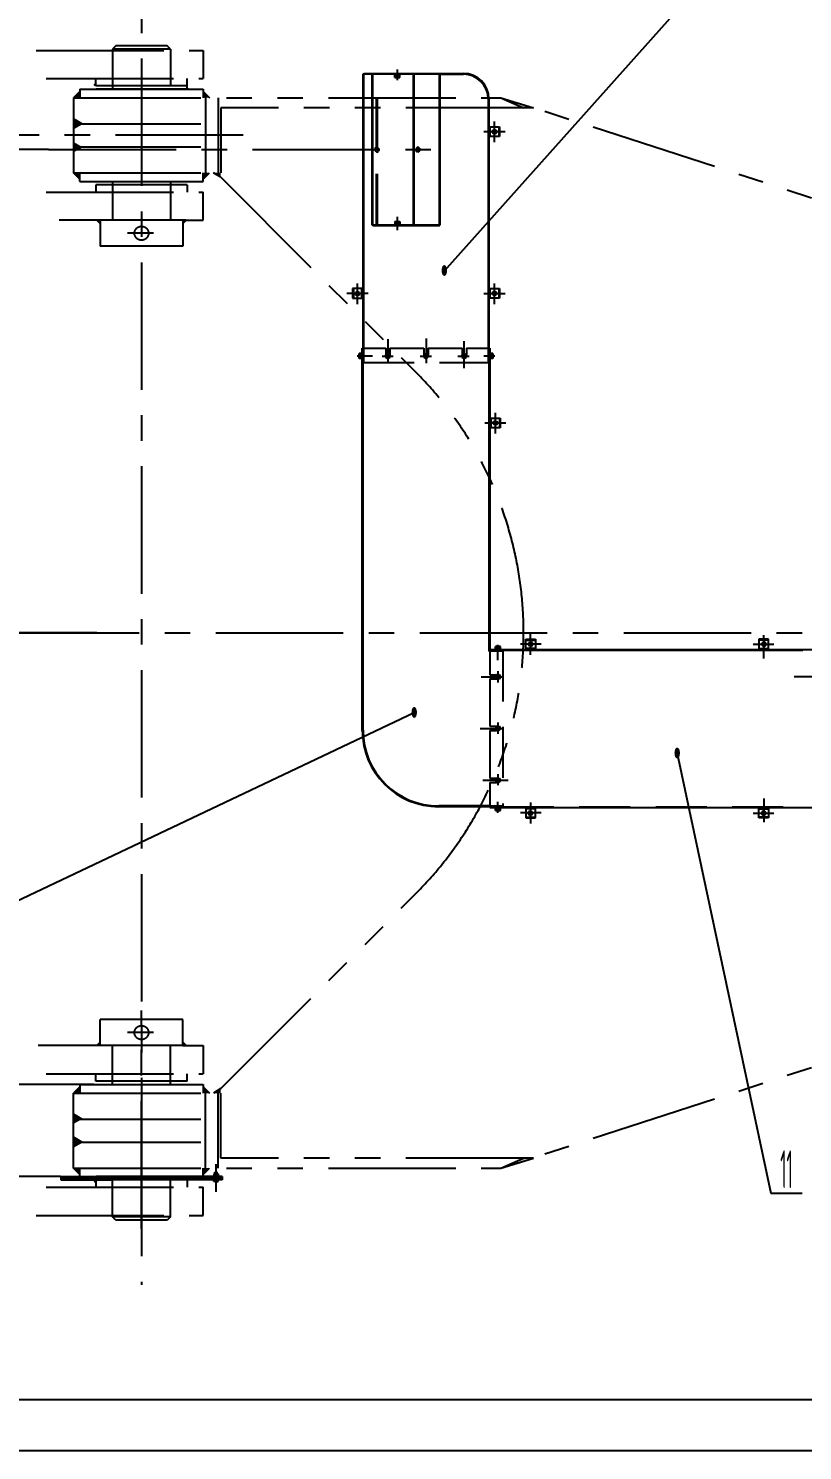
# Model space of a CAD drawing. Header units: millimetres. Extents: x 0 to 16800, y -462 to 11880.
# Drawn here: x 3126 to 6163, y 0 to 5580 of the extents above; entities that cross this region are included whole.
import ezdxf
from ezdxf.enums import TextEntityAlignment as Align

# ---------------------------------------------------------------- set-up
doc = ezdxf.new("R2010")
doc.units = ezdxf.units.MM
doc.header["$LTSCALE"] = 400
for name, pattern in [('F', [0.75, 0.5, -0.25]), ('G', [2, 1.25, -0.25, 0.25, -0.25]), ('K', [2.5, 1.25, -0.25, 0.25, -0.25, 0.25, -0.25])]:
    doc.linetypes.add(name, pattern=pattern)
for name, color, linetype in [('01', 7, 'Continuous'), ('02', 1, 'Continuous'), ('04', 2, 'F'), ('05', 4, 'G'), ('07', 6, 'K'), ('08', 1, 'Continuous'), ('11', 3, 'Continuous')]:
    doc.layers.add(name, color=color, linetype=linetype)
doc.styles.get("Standard").update_dxf_attribs({"font": 'isocp', "width": 0.707, "bigfont": 'intecad.shx'})
doc.dimstyles.new('INTE', dxfattribs={"dimscale": 40, "dimtxt": 3.5, "dimasz": 3, "dimexe": 3, "dimexo": 0, "dimgap": 1, "dimtad": 1, "dimdec": 3, "dimdsep": 46, "dimtxsty": 'Standard', "dimcen": 0, "dimclrd": 1, "dimclre": 1, "dimclrt": 3, "dimaunit": 1, "dimadec": 0, "dimazin": 0, "dimtfac": 1, "dimtdec": 3, "dimtmove": 0, "dimatfit": 0, "dimfxl": 0, "dimarcsym": 0})

# ---------------------------------------------------------------- blocks, each defined once
blk = doc.blocks.new('WRE')
at = {"layer": '01'}
for p, q in [((1858.9, 817.9), (1854.3, 809.9)), ((1854.3, 809.9), (1858.9, 801.9)), ((1863.1, 817.9), (1858.9, 817.9)), ((1858.9, 801.9), (1863.1, 801.9)), ((1863.1, 817.9), (1867.2, 817.9)), ((1867.2, 801.9), (1863.1, 801.9)), ((1867.2, 817.9), (1871.9, 809.9)), ((1871.9, 809.9), (1867.2, 801.9))]:
    blk.add_line(p, q, dxfattribs=at)
blk = doc.blocks.new('*D104')
at = {"layer": '08', "color": 1, "lineweight": -2}
for p, q in [((3383.2, 1436.9), (2722.8, 1436.9)), ((2842.8, 1194.9), (2842.8, 1316.9)), ((3252.3, 1074.9), (2722.8, 1074.9))]:
    blk.add_line(p, q, dxfattribs=at)
at = {"layer": '08', "color": 1}
for points in [[(2822.8, 1316.9), (2862.8, 1316.9), (2842.8, 1436.9)], [(2822.8, 1194.9), (2862.8, 1194.9), (2842.8, 1074.9)]]:
    blk.add_solid(points, dxfattribs=at)
at = {"layer": 'Defpoints', "color": 0}
for p in [(2842.8, 1436.9), (3383.2, 1436.9), (3252.3, 1074.9)]:
    blk.add_point(p, dxfattribs=at)
at = {"layer": '08', "color": 3, "insert": (2732.7, 1255.9), "char_height": 140, "attachment_point": 5, "rotation": 90}
blk.add_mtext('362', dxfattribs=at)
blk = doc.blocks.new('*D139')
at = {"layer": '08', "color": 1, "lineweight": -2}
for p, q in [((3205.2, 5105.4), (2338.2, 5105.4)), ((2458.2, 3328.4), (2458.2, 4985.4)), ((3394.6, 3208.4), (2338.2, 3208.4))]:
    blk.add_line(p, q, dxfattribs=at)
at = {"layer": '08', "color": 1}
for points in [[(2438.2, 4985.4), (2478.2, 4985.4), (2458.2, 5105.4)], [(2438.2, 3328.4), (2478.2, 3328.4), (2458.2, 3208.4)]]:
    blk.add_solid(points, dxfattribs=at)
at = {"layer": 'Defpoints', "color": 0}
for p in [(2458.2, 5105.4), (3205.2, 5105.4), (3394.6, 3208.4)]:
    blk.add_point(p, dxfattribs=at)
at = {"layer": '08', "color": 3, "insert": (2348.2, 4156.9), "char_height": 140, "attachment_point": 5, "rotation": 90}
blk.add_mtext('1897', dxfattribs=at)
blk = doc.blocks.new('*U150')
at = {"layer": '01'}
blk.add_lwpolyline([(25, 5), (415, 5)], dxfattribs=at)
at = {"layer": '02'}
blk.add_lwpolyline([(0, 0), (420, 0)], dxfattribs=at)

msp = doc.modelspace()

# ---------------------------------------------------------------- hatches: boundary and pattern name
at = {"layer": '01'}
h = msp.add_hatch(color=256, dxfattribs=at)
h.paths.add_polyline_path([(4477.3072, 5403.895), (4475.0185, 5400.895), (4477.3072, 5400.895)])
h.paths.add_polyline_path([(4475.0185, 5400.895), (4474.6371, 5400.395), (4477.3072, 5400.395), (4477.3072, 5400.895)])
h = msp.add_hatch(color=256, dxfattribs=at)
h.paths.add_polyline_path([(4637.1522, 5400.895), (4637.1522, 5400.395), (4639.8224, 5400.395), (4639.4409, 5400.895)])
h.paths.add_polyline_path([(4639.4409, 5400.895), (4637.1522, 5403.895), (4637.1522, 5400.895)])
h = msp.add_hatch(color=256, dxfattribs=at)
h.paths.add_polyline_path([(4738.1111, 5403.895), (4738.1111, 5400.895), (4741.2771, 5400.895)])
h.paths.add_polyline_path([(4741.2771, 5400.895), (4738.1111, 5400.895), (4738.1111, 5400.395), (4741.8048, 5400.395)])
for points in [[(4474.6371, 4810.395), (4477.3072, 4806.895), (4477.3072, 4810.395)], [(4637.1522, 4806.895), (4639.8224, 4810.395), (4637.1522, 4810.395)]]:
    msp.add_hatch(color=256, dxfattribs=at).paths.add_polyline_path(points)
at = {"layer": '02'}
for points in [[(4932.8048, 5194.395), (4932.8048, 5197.395), (4935.8048, 5194.395)], [(4932.8048, 5156.395), (4932.8048, 5153.395), (4935.8048, 5156.395)], [(4438.8048, 4559.395), (4438.8048, 4562.395), (4435.8048, 4559.395)], [(4438.8048, 4521.395), (4438.8048, 4518.395), (4435.8048, 4521.395)], [(4932.8048, 4559.395), (4932.8048, 4562.395), (4935.8048, 4559.395)], [(4932.8048, 4521.395), (4932.8048, 4518.395), (4935.8048, 4521.395)], [(4935.8048, 4051.395), (4935.8048, 4054.395), (4938.8048, 4051.395)], [(4935.8048, 4013.395), (4935.8048, 4010.395), (4938.8048, 4013.395)], [(5076.8048, 3142.395), (5073.8048, 3142.395), (5076.8048, 3145.395)], [(5114.8048, 3142.395), (5117.8048, 3142.395), (5114.8048, 3145.395)], [(5991.8324, 3142.395), (5988.8324, 3142.395), (5991.8324, 3145.395)], [(6029.8324, 3142.395), (6032.8324, 3142.395), (6029.8324, 3145.395)], [(5076.8048, 2523.395), (5073.8048, 2523.395), (5076.8048, 2520.395)], [(5114.8048, 2523.395), (5117.8048, 2523.395), (5114.8048, 2520.395)], [(5991.8324, 2523.395), (5988.8324, 2523.395), (5991.8324, 2520.395)], [(6029.8324, 2523.395), (6032.8324, 2523.395), (6029.8324, 2520.395)]]:
    msp.add_hatch(color=256, dxfattribs=at).paths.add_polyline_path(points)
at = {"layer": '07', "linetype": 'K'}
for points in [[(3390.2412, 5354.895), (3384.1434, 5354.895), (3390.2412, 5365.4706)], [(3302.8048, 5308.395), (3328.3048, 5308.395), (3328.3048, 5333.395)], [(3811.3048, 5333.395), (3836.8048, 5308.395), (3811.3048, 5308.395)], [(4979.8048, 5308.395), (5067.8136, 5268.895), (5106.8048, 5268.895)], [(3335.7137, 5116.395), (3302.8048, 5116.395), (3302.8048, 5135.395)], [(3302.8048, 5097.395), (3335.7137, 5116.395), (3302.8048, 5116.395)], [(3328.3048, 4989.395), (3302.8048, 5014.395), (3328.3048, 5014.395)], [(3811.3048, 4989.395), (3829.8048, 5007.5323), (3829.8048, 5014.395), (3811.3048, 5014.395)], [(3836.8048, 5014.395), (3829.8048, 5014.395), (3829.8048, 5007.5323)], [(3852.6502, 5014.395), (3880.8048, 4996.1763), (3880.8048, 5014.395)], [(3328.3048, 1427.395), (3302.8048, 1402.395), (3328.3048, 1402.395)], [(3811.3048, 1427.395), (3829.8048, 1409.2578), (3829.8048, 1402.395), (3811.3048, 1402.395)], [(3836.8048, 1402.395), (3829.8048, 1402.395), (3829.8048, 1409.2578)], [(3852.6502, 1402.395), (3880.8048, 1420.6138), (3880.8048, 1402.395)], [(3302.8048, 1300.395), (3335.7137, 1300.395), (3302.8048, 1319.395)], [(3335.7137, 1300.395), (3302.8048, 1300.395), (3302.8048, 1281.395)], [(4979.8048, 1108.395), (5067.8136, 1147.895), (5106.8048, 1147.895)], [(3328.3048, 1083.395), (3328.3048, 1108.395), (3302.8048, 1108.395)], [(3390.2412, 1061.895), (3384.1434, 1061.895), (3390.2412, 1051.3194)], [(3811.3048, 1083.395), (3836.8048, 1108.395), (3811.3048, 1108.395)]]:
    msp.add_hatch(color=6, dxfattribs=at).paths.add_polyline_path(points)
h = msp.add_hatch(color=6, dxfattribs=at)
h.paths.add_polyline_path([(3302.8048, 5206.395), (3302.8048, 5187.363), (3335.7414, 5206.379), (3335.7137, 5206.395)])
h.paths.add_polyline_path([(3302.8048, 5225.395), (3302.8048, 5206.395), (3335.7137, 5206.395)])
h = msp.add_hatch(color=6, dxfattribs=at)
h.paths.add_polyline_path([(3731.8048, 4827.695), (3731.8048, 4814.695), (3744.8048, 4827.695)])
h.paths.add_polyline_path([(3407.8048, 4814.695), (3407.8048, 4827.695), (3394.8048, 4827.695)])
h = msp.add_hatch(color=6, dxfattribs=at)
h.paths.add_polyline_path([(3744.8048, 1589.095), (3731.8048, 1602.095), (3731.8048, 1589.095)])
h.paths.add_polyline_path([(3394.8048, 1589.095), (3407.8048, 1589.095), (3407.8048, 1602.095)])
h = msp.add_hatch(color=6, dxfattribs=at)
h.paths.add_polyline_path([(3302.8048, 1210.395), (3302.8048, 1229.427), (3335.7414, 1210.411), (3335.7137, 1210.395)])
h.paths.add_polyline_path([(3302.8048, 1191.395), (3302.8048, 1210.395), (3335.7137, 1210.395)])

# ---------------------------------------------------------------- linework, layer by layer
for p, q in [((4929.8048, 5303.895), (4929.8048, 4326.395)), ((4932.8048, 5303.895), (4932.8048, 3136.645)), ((4932.8048, 5194.395), (4973.8048, 5194.395)), ((4932.8048, 5156.395), (4932.8048, 5194.395)), ((4937.8048, 5156.395), (4937.8048, 5194.395)), ((4970.8048, 5194.395), (4970.8048, 5156.395)), ((4973.8048, 5194.395), (4973.8048, 5156.395)), ((4973.8048, 5156.395), (4932.8048, 5156.395)), ((4438.8048, 4559.395), (4397.8048, 4559.395)), ((4397.8048, 4559.395), (4397.8048, 4521.395)), ((4397.8048, 4521.395), (4438.8048, 4521.395)), ((4400.8048, 4559.395), (4400.8048, 4521.395)), ((4433.8048, 4521.395), (4433.8048, 4559.395)), ((4438.8048, 4521.395), (4438.8048, 4559.395)), ((4932.8048, 4521.395), (4932.8048, 4559.395)), ((4932.8048, 4559.395), (4973.8048, 4559.395)), ((4973.8048, 4521.395), (4932.8048, 4521.395)), ((4937.8048, 4521.395), (4937.8048, 4559.395)), ((4970.8048, 4559.395), (4970.8048, 4521.395)), ((4973.8048, 4559.395), (4973.8048, 4521.395)), ((4435.8048, 4326.395), (4527.5548, 4326.395)), ((4527.5548, 4326.395), (4527.5548, 4299.8072)), ((4544.0548, 4326.395), (4544.0548, 4299.8072)), ((4544.0548, 4326.395), (4677.5548, 4326.395)), ((4677.5548, 4326.395), (4677.5548, 4299.8072)), ((4694.0548, 4326.395), (4827.5548, 4326.395)), ((4694.0548, 4326.395), (4694.0548, 4299.8072)), ((4827.5548, 4326.395), (4827.5548, 4299.8072)), ((4844.0548, 4326.395), (4935.8048, 4326.395)), ((4844.0548, 4326.395), (4844.0548, 4299.8072)), ((4935.8048, 4326.395), (4935.8048, 3044.145)), ((4935.8048, 4051.395), (4976.8048, 4051.395)), ((4935.8048, 4013.395), (4935.8048, 4051.395)), ((4940.8048, 4013.395), (4940.8048, 4051.395)), ((4973.8048, 4051.395), (4973.8048, 4013.395)), ((4976.8048, 4051.395), (4976.8048, 4013.395)), ((4976.8048, 4013.395), (4935.8048, 4013.395)), ((5076.8048, 3142.395), (5076.8048, 3183.395)), ((5076.8048, 3183.395), (5114.8048, 3183.395)), ((5114.8048, 3183.395), (5114.8048, 3142.395)), ((5991.8324, 3183.395), (5991.8324, 3142.395)), ((6029.8324, 3183.395), (5991.8324, 3183.395)), ((6029.8324, 3142.395), (6029.8324, 3183.395)), ((6163.8048, 3139.395), (4932.8048, 3139.395)), ((6214.8048, 3142.395), (4935.8048, 3142.395)), ((5076.8048, 3180.395), (5114.8048, 3180.395)), ((5114.8048, 3147.395), (5076.8048, 3147.395)), ((5114.8048, 3142.395), (5076.8048, 3142.395)), ((6029.8324, 3180.395), (5991.8324, 3180.395)), ((5991.8324, 3147.395), (6029.8324, 3147.395)), ((4935.8048, 3044.145), (4962.6425, 3044.145)), ((4935.8048, 3027.645), (4962.6425, 3027.645)), ((4935.8048, 3027.645), (4935.8048, 2842.145)), ((4935.8048, 2842.145), (4962.6425, 2842.145)), ((4935.8048, 2825.645), (4962.6425, 2825.645)), ((4935.8048, 2825.645), (4935.8048, 2638.145)), ((4935.8048, 2638.145), (4962.6425, 2638.145)), ((4935.8048, 2621.645), (4962.6425, 2621.645)), ((4935.8048, 2621.645), (4935.8048, 2523.395)), ((4935.8048, 2529.395), (4735.8048, 2529.395)), ((4986.8048, 2526.395), (4735.8048, 2526.395)), ((4935.8048, 2523.395), (6744.8048, 2523.395)), ((5076.8048, 2523.395), (5076.8048, 2482.395)), ((5114.8048, 2518.395), (5076.8048, 2518.395)), ((5114.8048, 2482.395), (5114.8048, 2523.395)), ((5991.8324, 2482.395), (5991.8324, 2523.395)), ((5991.8324, 2518.395), (6029.8324, 2518.395)), ((6029.8324, 2523.395), (6029.8324, 2482.395)), ((5076.8048, 2485.395), (5114.8048, 2485.395)), ((5076.8048, 2482.395), (5114.8048, 2482.395)), ((6029.8324, 2485.395), (5991.8324, 2485.395)), ((6029.8324, 2482.395), (5991.8324, 2482.395))]:
    msp.add_line(p, q)
at = {"layer": '01'}
for p, q in [((4438.8048, 5400.895), (4441.8048, 5403.895)), ((4474.6371, 5400.395), (4477.3072, 5403.895)), ((4474.6371, 4810.395), (4474.6371, 5400.395)), ((4477.3072, 4806.895), (4477.3072, 5403.895)), ((4637.1522, 4806.895), (4637.1522, 5403.895)), ((4637.1522, 5403.895), (4639.8224, 5400.395)), ((4639.8224, 4810.395), (4639.8224, 5400.395)), ((4741.8048, 5400.395), (4738.1111, 5403.895)), ((4738.1111, 5400.895), (4832.8048, 5400.895)), ((4932.8048, 5197.395), (4935.8048, 5194.395)), ((4477.3072, 4806.895), (4474.6371, 4810.395)), ((4637.1522, 4806.895), (4639.8224, 4810.395)), ((4738.1111, 4806.895), (4741.8048, 4810.395)), ((4438.8048, 4562.395), (4435.8048, 4559.395)), ((4932.8048, 4562.395), (4935.8048, 4559.395)), ((4935.8048, 4054.395), (4938.8048, 4051.395)), ((4935.8048, 3136.395), (4932.8048, 3136.395)), ((5073.8048, 3142.395), (5076.8048, 3145.395)), ((6032.8324, 3142.395), (6029.8324, 3145.395)), ((5073.8048, 2523.395), (5076.8048, 2520.395)), ((6032.8324, 2523.395), (6029.8324, 2520.395))]:
    msp.add_line(p, q, dxfattribs=at)
at = {"layer": '01', "color": 7, "linetype": 'Continuous'}
for p, q in [((4438.8048, 2826.145), (4438.8048, 5400.895)), ((4477.3072, 5400.895), (4438.8048, 5400.895)), ((4441.8048, 4326.395), (4441.8048, 5403.895)), ((4441.8048, 5403.895), (4667.1656, 5403.895)), ((4741.8048, 5400.395), (4474.6371, 5400.395)), ((4523.4346, 5403.895), (4832.8048, 5403.895)), ((4738.1111, 4806.895), (4738.1111, 5403.895)), ((4741.8048, 4810.395), (4741.8048, 5400.395)), ((4486.9308, 5110.7434), (4486.5989, 5100.3566)), ((4486.5989, 5100.3566), (4493.4703, 5095.1712)), ((4486.9308, 5110.7434), (4493.4703, 5115.5894)), ((4493.4703, 5115.5894), (4499.6026, 5109.6804)), ((4493.4703, 5095.1712), (4499.2707, 5099.2936)), ((4499.6026, 5109.6804), (4499.2707, 5099.2936)), ((4474.6371, 4810.395), (4741.8048, 4810.395)), ((4477.3072, 4806.895), (4738.1111, 4806.895)), ((4435.8048, 4304.57), (4423.6048, 4304.57)), ((4423.6048, 4284.72), (4423.6048, 4304.57)), ((4435.8048, 4300.645), (4423.6048, 4300.645)), ((4435.8048, 2826.145), (4435.8048, 4326.395)), ((4435.8048, 4304.57), (4435.8048, 4284.72)), ((4526.8048, 4299.3743), (4535.8048, 4304.57)), ((4526.8048, 4299.3743), (4526.8048, 4289.9158)), ((4535.8048, 4304.57), (4544.8048, 4299.3743)), ((4544.8048, 4289.9158), (4544.8048, 4299.3743)), ((4676.8048, 4299.3743), (4685.8048, 4304.57)), ((4676.8048, 4299.3743), (4676.8048, 4289.9158)), ((4685.8048, 4304.57), (4694.8048, 4299.3743)), ((4694.8048, 4289.9158), (4694.8048, 4299.3743)), ((4826.8048, 4299.3743), (4835.8048, 4304.57)), ((4826.8048, 4299.3743), (4826.8048, 4289.9158)), ((4835.8048, 4304.57), (4844.8048, 4299.3743)), ((4844.8048, 4289.9158), (4844.8048, 4299.3743)), ((4948.0048, 4304.57), (4935.8048, 4304.57)), ((4935.8048, 4284.72), (4935.8048, 4304.57)), ((4948.0048, 4300.645), (4935.8048, 4300.645)), ((4948.0048, 4304.57), (4948.0048, 4284.72)), ((4435.8048, 4288.645), (4423.6048, 4288.645)), ((4435.8048, 4284.72), (4423.6048, 4284.72)), ((4526.8048, 4289.9158), (4535.8048, 4284.72)), ((4535.8048, 4284.72), (4544.8048, 4289.9158)), ((4676.8048, 4289.9158), (4685.8048, 4284.72)), ((4685.8048, 4284.72), (4694.8048, 4289.9158)), ((4810.9321, 4294.645), (4855.128, 4294.645)), ((4826.8048, 4289.9158), (4835.8048, 4284.72)), ((4835.8048, 4284.72), (4844.8048, 4289.9158)), ((4948.0048, 4288.645), (4935.8048, 4288.645)), ((4948.0048, 4284.72), (4935.8048, 4284.72)), ((4957.8798, 3142.395), (4957.8798, 3154.595)), ((4977.7298, 3154.595), (4957.8798, 3154.595)), ((4957.8798, 3142.395), (4977.7298, 3142.395)), ((4961.8048, 3142.395), (4961.8048, 3154.595)), ((4973.8048, 3142.395), (4973.8048, 3154.595)), ((4977.7298, 3142.395), (4977.7298, 3154.595)), ((4963.0755, 3044.895), (4957.8798, 3035.895)), ((4957.8798, 3035.895), (4963.0755, 3026.895)), ((4963.0755, 3044.895), (4972.534, 3044.895)), ((4972.534, 3026.895), (4963.0755, 3026.895)), ((4972.534, 3044.895), (4977.7298, 3035.895)), ((4977.7298, 3035.895), (4972.534, 3026.895)), ((4963.0755, 2842.895), (4957.8798, 2833.895)), ((4957.8798, 2833.895), (4963.0755, 2824.895)), ((4963.0755, 2842.895), (4972.534, 2842.895)), ((4972.534, 2824.895), (4963.0755, 2824.895)), ((4972.534, 2842.895), (4977.7298, 2833.895)), ((4977.7298, 2833.895), (4972.534, 2824.895)), ((4963.0755, 2638.895), (4957.8798, 2629.895)), ((4957.8798, 2629.895), (4963.0755, 2620.895)), ((4963.0755, 2638.895), (4972.534, 2638.895)), ((4967.8048, 2654.7677), (4967.8048, 2610.5718)), ((4972.534, 2638.895), (4977.7298, 2629.895)), ((4977.7298, 2629.895), (4972.534, 2620.895)), ((4972.534, 2620.895), (4963.0755, 2620.895)), ((4957.8798, 2511.195), (4957.8798, 2523.395)), ((4977.7298, 2523.395), (4957.8798, 2523.395)), ((4957.8798, 2511.195), (4977.7298, 2511.195)), ((4961.8048, 2511.195), (4961.8048, 2523.395)), ((4973.8048, 2511.195), (4973.8048, 2523.395)), ((4977.7298, 2511.195), (4977.7298, 2523.395))]:
    msp.add_line(p, q, dxfattribs=at)
at = {"layer": '01'}
for radius in [100, 97]:
    msp.add_arc((4832.8048, 5303.895), radius, 360, 90, dxfattribs=at)
at = {"layer": '01', "color": 7, "linetype": 'Continuous'}
for radius in [300, 297]:
    msp.add_arc((4735.8048, 2826.395), radius, 180, 270, dxfattribs=at)
msp.add_ellipse((4493.2614, 5105.9564), major_axis=(0, -4.3882), ratio=0.843693401, dxfattribs=at)
at = {"layer": '02'}
for p, q in [((4757.615, 4628.5879), (5940.5219, 5954.5976)), ((4639.5227, 2894.385), (2954.2126, 2094.9601)), ((5671.1867, 2735.1406), (6037.8981, 1009.5504)), ((6037.8981, 1009.5504), (6161.8981, 1009.5504))]:
    msp.add_line(p, q, dxfattribs=at)
at = {"layer": '04', "color": 2, "linetype": 'F'}
for p, q in [((4738.1111, 5400.895), (4477.3072, 5400.895)), ((4491.8048, 4810.395), (4491.8048, 5400.895)), ((4495.4115, 4810.395), (4495.4115, 5400.895)), ((4563.4679, 5388.195), (4563.4679, 5400.395)), ((4583.3179, 5400.395), (4563.4679, 5400.395)), ((4563.4679, 5388.195), (4583.3179, 5388.195)), ((4567.3929, 5388.195), (4567.3929, 5400.395)), ((4579.3929, 5388.195), (4579.3929, 5400.395)), ((4583.3179, 5388.195), (4583.3179, 5400.395)), ((4653.104, 5115.5894), (4646.9717, 5109.6804)), ((4646.9717, 5109.6804), (4647.3037, 5099.2936)), ((4653.104, 5095.1712), (4647.3037, 5099.2936)), ((4659.6435, 5110.7434), (4653.104, 5115.5894)), ((4659.9754, 5100.3566), (4653.104, 5095.1712)), ((4659.6435, 5110.7434), (4659.9754, 5100.3566)), ((4563.4679, 4822.595), (4563.4679, 4810.395)), ((4563.4679, 4822.595), (4583.3179, 4822.595)), ((4583.3179, 4810.395), (4563.4679, 4810.395)), ((4567.3929, 4822.595), (4567.3929, 4810.395)), ((4579.3929, 4822.595), (4579.3929, 4810.395)), ((4583.3179, 4822.595), (4583.3179, 4810.395)), ((4441.8048, 4269.245), (4441.8048, 4326.395)), ((4986.8048, 3136.395), (4935.8048, 3136.395)), ((4986.8048, 2526.395), (6163.8048, 2526.395))]:
    msp.add_line(p, q, dxfattribs=at)
at = {"layer": '04'}
for p, q in [((4566.3929, 5403.895), (4566.3929, 5400.395)), ((4580.3929, 5403.895), (4580.3929, 5400.395)), ((4566.3929, 4806.895), (4566.3929, 4810.395)), ((4580.3929, 4806.895), (4580.3929, 4810.395)), ((4929.8048, 4326.395), (4929.8048, 4269.245)), ((4438.8048, 4269.245), (4932.8048, 4269.245)), ((4986.8048, 3139.395), (4986.8048, 2526.395)), ((4935.8048, 2529.395), (4986.8048, 2529.395))]:
    msp.add_line(p, q, dxfattribs=at)
at = {"layer": '04', "color": 2, "linetype": 'F', "extrusion": (0, 0, -1)}
msp.add_ellipse((4653.3129, 5105.9564), major_axis=(0, -4.3882), ratio=0.843693401, dxfattribs=at)
at = {"layer": '05'}
for p, q in [((3569.8048, 7862.3347), (3569.8048, 650.4287)), ((4573.3929, 5377.287), (4573.3929, 5419.5044)), ((4954.8048, 5133.7867), (4954.8048, 5214.9392)), ((4913.0399, 5175.395), (4996.0976, 5175.395)), ((3205.1707, 5105.395), (4761.5385, 5105.395)), ((4573.3929, 4788.756), (4573.3929, 4840.7861)), ((4416.8048, 4498.7867), (4416.8048, 4579.9392)), ((4954.8048, 4498.7867), (4954.8048, 4579.9392)), ((4458.5697, 4540.395), (4375.512, 4540.395)), ((4913.0399, 4540.395), (4996.0976, 4540.395)), ((4956.2374, 4294.645), (4913.0098, 4294.645)), ((4916.0399, 4032.395), (4999.0976, 4032.395)), ((4957.8048, 3990.7867), (4957.8048, 4071.9392)), ((3061.1472, 3208.395), (9195.2973, 3208.395)), ((5095.8048, 3122.6301), (5095.8048, 3205.6878)), ((5137.4131, 3164.395), (5056.2606, 3164.395)), ((5969.2241, 3164.395), (6050.3766, 3164.395)), ((6237.2371, 3035.895), (6130.5194, 3035.895)), ((4967.8048, 2502.9624), (4967.8048, 2546.19)), ((5095.8048, 2543.1599), (5095.8048, 2460.1022)), ((5137.4131, 2502.395), (5056.2606, 2502.395)), ((5969.2241, 2501.395), (6050.3766, 2501.395)), ((3569.8048, 871.8922), (3569.8048, 1726.4191)), ((3569.8048, 1360.7236), (3569.8048, 799.4296))]:
    msp.add_line(p, q, dxfattribs=at)
at = {"layer": '05', "color": 142, "linetype": 'G'}
msp.add_line((3968.3142, 5161.395), (3086.7001, 5161.395), dxfattribs=at)
at = {"layer": '05', "color": 4, "linetype": 'G'}
for p, q in [((4535.8048, 4360.6536), (4535.8048, 4267.4285)), ((4685.8048, 4364.1057), (4685.8048, 4267.4285)), ((4835.8048, 4247.7993), (4835.8048, 4353.5988)), ((4476.0524, 4294.645), (4416.36, 4294.645)), ((4513.3577, 4294.645), (4557.5536, 4294.645)), ((4662.5841, 4294.645), (4706.78, 4294.645)), ((6010.8048, 3107.6716), (6010.8048, 3199.6605)), ((4967.8048, 3102.1474), (4967.8048, 3161.8398)), ((4902.0462, 3035.895), (4988.6213, 3035.895)), ((4967.8048, 3058.3421), (4967.8048, 3014.1462)), ((4967.8048, 2857.1157), (4967.8048, 2812.9198)), ((4898.5941, 2833.895), (4988.6213, 2833.895)), ((5008.0005, 2629.895), (4909.101, 2629.895)), ((6010.8048, 2558.1184), (6010.8048, 2466.1296))]:
    msp.add_line(p, q, dxfattribs=at)
at = {"layer": '07', "color": 6, "linetype": 'K'}
for p, q in [((3156.7545, 5494.095), (3811.3048, 5494.095)), ((3469.3048, 5512.695), (3456.3048, 5499.695)), ((3683.3048, 5499.695), (3456.3048, 5499.695)), ((3456.3048, 5499.695), (3456.3048, 5341.895)), ((3670.3048, 5512.695), (3469.3048, 5512.695)), ((3683.3048, 5499.695), (3670.3048, 5512.695)), ((3683.3048, 5499.695), (3683.3048, 5354.895)), ((3811.3048, 5494.095), (3811.3048, 5383.8349)), ((3390.2412, 5365.4706), (3384.1434, 5354.895)), ((3390.2412, 5354.895), (3390.2412, 5383.8349)), ((3749.3684, 5341.895), (3749.3684, 5383.8349)), ((3328.3048, 5333.395), (3302.8048, 5308.395)), ((3302.8048, 5308.395), (4979.8048, 5308.395)), ((3302.8048, 5308.395), (3302.8048, 5014.395)), ((3328.3048, 5341.895), (3811.3048, 5341.895)), ((3328.3048, 5341.895), (3328.3048, 5308.395)), ((3328.3048, 5341.895), (3328.3048, 5308.395)), ((3749.3684, 5354.895), (3390.2412, 5354.895)), ((3753.5633, 5341.895), (3391.8871, 5341.895)), ((3811.3048, 5341.895), (3811.3048, 5308.395)), ((3811.3048, 5333.395), (3836.8048, 5308.395)), ((3820.8048, 5308.395), (3820.8048, 5014.395)), ((3870.8048, 5308.395), (3870.8048, 5014.395)), ((4979.8048, 5308.395), (5106.8048, 5268.895)), ((4979.8048, 5308.395), (5067.8136, 5268.895)), ((5106.8048, 5268.895), (3880.8048, 5268.895)), ((3880.8048, 5268.895), (3880.8048, 5014.395)), ((8670.9108, 4112.2883), (5106.8048, 5268.895)), ((3335.7137, 5206.395), (3302.8048, 5225.395)), ((3302.8048, 5206.395), (3880.8048, 5206.395)), ((3335.7691, 5206.395), (3302.8602, 5187.395)), ((3302.8048, 5116.395), (3880.8048, 5116.395)), ((3335.7137, 5116.395), (3302.8048, 5097.395)), ((3302.8048, 5014.395), (3880.8048, 5014.395)), ((3328.3048, 4989.395), (3302.8048, 5014.395)), ((3328.3048, 4979.895), (3328.3048, 5014.395)), ((3328.3048, 4979.895), (3328.3048, 5014.395)), ((3328.3048, 4979.895), (3811.3048, 4979.895)), ((3749.3684, 4966.895), (3390.2412, 4966.895)), ((3390.2412, 4966.895), (3390.2412, 4937.9552)), ((3456.3048, 4979.895), (3456.3048, 4827.695)), ((3683.3048, 4979.895), (3683.3048, 4827.695)), ((3749.3684, 4966.895), (3749.3684, 4937.9552)), ((3811.3048, 4989.395), (3836.8048, 5014.395)), ((3811.3048, 4979.895), (3811.3048, 5014.395)), ((3880.8048, 4996.1763), (3852.6502, 5014.395)), ((3880.8048, 4996.1763), (4644.6954, 4232.5356)), ((3811.3048, 4827.695), (3811.3048, 4937.9552)), ((3407.8048, 4827.695), (3246.5076, 4827.695)), ((3569.8048, 4827.695), (3394.8048, 4827.695)), ((3394.8048, 4827.695), (3407.8048, 4814.695)), ((3407.8048, 4827.695), (3407.8048, 4725.695)), ((3744.8048, 4827.695), (3569.8048, 4827.695)), ((3731.8048, 4827.695), (3731.8048, 4725.695)), ((3731.8048, 4827.695), (3811.3048, 4827.695)), ((3744.8048, 4827.695), (3731.8048, 4814.695)), ((3616.3508, 4776.695), (3515.3809, 4776.695)), ((3731.8048, 4725.695), (3407.8048, 4725.695)), ((3664.3048, 4725.695), (3475.3048, 4725.695)), ((8670.9108, 2304.5017), (5106.8048, 1147.895)), ((3880.8048, 1420.6138), (4644.6954, 2184.5044)), ((3407.8048, 1589.095), (3407.8048, 1691.095)), ((3731.8048, 1691.095), (3407.8048, 1691.095)), ((3664.3048, 1691.095), (3475.3048, 1691.095)), ((3731.8048, 1589.095), (3731.8048, 1691.095)), ((3616.3508, 1640.095), (3515.3809, 1640.095)), ((3394.8048, 1589.095), (3407.8048, 1602.095)), ((3569.8048, 1589.095), (3394.8048, 1589.095)), ((3456.3048, 1436.895), (3456.3048, 1589.095)), ((3744.8048, 1589.095), (3569.8048, 1589.095)), ((3683.3048, 1436.895), (3683.3048, 1589.095)), ((3744.8048, 1589.095), (3731.8048, 1602.095)), ((3731.8048, 1589.095), (3811.3048, 1589.095)), ((3811.3048, 1589.095), (3811.3048, 1478.8349)), ((3390.2412, 1449.895), (3390.2412, 1478.8349)), ((3749.3684, 1449.895), (3749.3684, 1478.8349)), ((3328.3048, 1427.395), (3302.8048, 1402.395)), ((3302.8048, 1402.395), (3880.8048, 1402.395)), ((3302.8048, 1108.395), (3302.8048, 1402.395)), ((3328.3048, 1436.895), (3811.3048, 1436.895)), ((3328.3048, 1436.895), (3328.3048, 1402.395)), ((3749.3684, 1449.895), (3390.2412, 1449.895)), ((3811.3048, 1436.895), (3811.3048, 1402.395)), ((3811.3048, 1427.395), (3836.8048, 1402.395)), ((3820.8048, 1108.395), (3820.8048, 1402.395)), ((3880.8048, 1420.6138), (3852.6502, 1402.395)), ((3870.8048, 1108.395), (3870.8048, 1402.395)), ((3880.8048, 1147.895), (3880.8048, 1402.395)), ((3335.7137, 1300.395), (3302.8048, 1319.395)), ((3302.8048, 1300.395), (3880.8048, 1300.395)), ((3335.7691, 1210.395), (3302.8602, 1229.395)), ((3302.8048, 1210.395), (3880.8048, 1210.395)), ((3335.7137, 1210.395), (3302.8048, 1191.395)), ((3861.8048, 1123.655), (3861.8048, 1014.6099)), ((5106.8048, 1147.895), (3880.8048, 1147.895)), ((4979.8048, 1108.395), (5067.8136, 1147.895)), ((4979.8048, 1108.395), (5106.8048, 1147.895)), ((3252.8048, 1074.895), (3452.8048, 1074.895)), ((3252.8048, 1074.895), (3252.8048, 1061.895)), ((3252.8048, 1067.895), (3569.8048, 1067.895)), ((3252.8048, 1064.895), (3569.8048, 1064.895)), ((3252.8048, 1063.395), (3569.8048, 1063.395)), ((3252.8048, 1061.895), (3452.8048, 1061.895)), ((3302.8048, 1108.395), (4979.8048, 1108.395)), ((3328.3048, 1083.395), (3302.8048, 1108.395)), ((3328.3048, 1074.895), (3328.3048, 1108.395)), ((3328.3048, 1074.895), (3811.3048, 1074.895)), ((3390.2412, 1051.3194), (3384.1434, 1061.895)), ((3749.3684, 1061.895), (3390.2412, 1061.895)), ((3390.2412, 1061.895), (3390.2412, 1032.9552)), ((3753.5633, 1074.895), (3391.8871, 1074.895)), ((3456.3048, 917.095), (3456.3048, 1061.895)), ((3886.8048, 1067.895), (3569.8048, 1067.895)), ((3886.8048, 1064.895), (3569.8048, 1064.895)), ((3886.8048, 1063.395), (3569.8048, 1063.395)), ((3683.3048, 917.095), (3683.3048, 1061.895)), ((3886.8048, 1074.895), (3686.8048, 1074.895)), ((3886.8048, 1061.895), (3686.8048, 1061.895)), ((3749.3684, 1061.895), (3749.3684, 1032.9552)), ((3811.3048, 1074.895), (3811.3048, 1108.395)), ((3811.3048, 1083.395), (3836.8048, 1108.395)), ((3861.8048, 1085.895), (3852.9198, 1085.895)), ((3852.9198, 1085.895), (3852.9198, 1077.495)), ((3852.9198, 1077.495), (3861.8048, 1077.495)), ((3853.0098, 1061.895), (3861.8048, 1061.895)), ((3853.0098, 1055.495), (3853.0098, 1061.895)), ((3854.1048, 1077.495), (3861.8048, 1077.495)), ((3854.1048, 1074.895), (3854.1048, 1077.495)), ((3861.8048, 1074.895), (3854.1048, 1074.895)), ((3856.8048, 1085.895), (3856.8048, 1091.895)), ((3856.8048, 1091.895), (3861.8048, 1091.895)), ((3856.8048, 1085.895), (3856.8048, 1077.495)), ((3856.8048, 1061.895), (3856.8048, 1055.495)), ((3857.8048, 1091.895), (3857.8048, 1085.895)), ((3861.8048, 1074.895), (3860.3037, 1077.495)), ((3861.8048, 1052.43), (3861.8048, 1095.4439)), ((3866.8048, 1091.895), (3861.8048, 1091.895)), ((3861.8048, 1086.9467), (3861.8048, 1076.4433)), ((3861.8048, 1085.895), (3870.6898, 1085.895)), ((3861.8048, 1072.7983), (3861.8048, 1079.5907)), ((3870.6898, 1077.495), (3861.8048, 1077.495)), ((3869.5048, 1077.495), (3861.8048, 1077.495)), ((3861.8048, 1077.495), (3863.3059, 1074.895)), ((3861.8048, 1074.895), (3869.5048, 1074.895)), ((3870.5998, 1061.895), (3861.8048, 1061.895)), ((3865.8048, 1091.895), (3865.8048, 1085.895)), ((3866.8048, 1085.895), (3866.8048, 1091.895)), ((3866.8048, 1085.895), (3866.8048, 1077.495)), ((3866.8048, 1061.895), (3866.8048, 1055.495)), ((3869.5048, 1074.895), (3869.5048, 1077.495)), ((3870.5998, 1055.495), (3870.5998, 1061.895)), ((3870.6898, 1085.895), (3870.6898, 1077.495)), ((3886.8048, 1074.895), (3886.8048, 1061.895)), ((3811.3048, 922.695), (3811.3048, 1032.9552)), ((3861.8048, 1055.495), (3853.0098, 1055.495)), ((3861.8048, 1055.495), (3870.5998, 1055.495)), ((3156.7545, 922.695), (3811.3048, 922.695)), ((3683.3048, 917.095), (3456.3048, 917.095)), ((3469.3048, 904.095), (3456.3048, 917.095)), ((3670.3048, 904.095), (3469.3048, 904.095)), ((3683.3048, 917.095), (3670.3048, 904.095))]:
    msp.add_line(p, q, dxfattribs=at)
at = {"layer": '07'}
for p, q in [((3195.2079, 5383.8349), (3811.3048, 5383.8349)), ((3195.2079, 4937.9552), (3811.3048, 4937.9552)), ((3394.8048, 1589.095), (3164.6794, 1589.095)), ((3195.2079, 1478.8349), (3811.3048, 1478.8349)), ((3195.2079, 1032.9552), (3811.3048, 1032.9552))]:
    msp.add_line(p, q, dxfattribs=at)
at = {"layer": '07', "color": 6, "linetype": 'K'}
for centre in [(3569.8048, 4776.695), (3569.8048, 1640.095)]:
    msp.add_circle(centre, 27.5, dxfattribs=at)
for centre, radius, start, end in [((3620.2241, 3208.4045), 1448.5807, 359.9996237, 44.9904861), ((3620.8048, 3208.395), 1448, 315, 0)]:
    msp.add_arc(centre, radius, start, end, dxfattribs=at)

# ---------------------------------------------------------------- block references
at = {"layer": '01', "xscale": 40, "yscale": 40, "zscale": 40}
msp.add_blockref('*U150', (0, 0), dxfattribs=at)
at = {"layer": '01', "extrusion": (0, 0, -1), "zscale": -1}
for p, rotation in [((-5764.607, 7038.4522), 270), ((-5764.607, 6403.4522), 270), ((-5767.607, 5895.4522), 270), ((-3232.7476, 3974.1972), 180)]:
    msp.add_blockref('WRE', p, dxfattribs=dict(at, rotation=rotation))
at = {"layer": '01', "extrusion": (0, 0, -1), "xscale": -1, "zscale": -1, "rotation": 90}
msp.add_blockref('WRE', (-3607.0026, 6403.4522), dxfattribs=at)
at = {"layer": '01', "rotation": 180}
msp.add_blockref('WRE', (7873.8896, 3974.1972), dxfattribs=at)
at = {"layer": '01'}
msp.add_blockref('WRE', (3232.7476, 1691.5928), dxfattribs=at)
at = {"layer": '01', "xscale": -1}
msp.add_blockref('WRE', (7873.8896, 1691.5928), dxfattribs=at)

# ---------------------------------------------------------------- texts
at = {"layer": '02', "width": 0.605172}
for p, p2 in [((4745.615, 4608.5879), (4769.615, 4608.5879)), ((4627.5227, 2874.385), (4651.5227, 2874.385)), ((5659.1867, 2715.1406), (5683.1867, 2715.1406))]:
    msp.add_text('\\M+5A1F1', height=40, dxfattribs=at).set_placement(p, p2, align=Align.FIT)
at = {"layer": '11', "width": 0.388157}
msp.add_text('11', height=148.49242, dxfattribs=at).set_placement((6075.4018, 1029.5504), (6124.3944, 1029.5504), align=Align.FIT)

# ---------------------------------------------------------------- dimensions: what is measured, and where the dimension line sits
at = {"layer": '08'}
for base, p1, p2, picture, middle in [((2458.1953, 5105.395), (3394.5831, 3208.395), (3205.1707, 5105.395), '*D139', (2348.1953, 4156.895)), ((2842.7519, 1436.895), (3252.2643, 1074.895), (3383.1884, 1436.895), '*D104', (2732.7381, 1255.895))]:
    dim = msp.add_linear_dim(base=base, p1=p1, p2=p2, angle=90, dimstyle='INTE', dxfattribs=at)
    dim.commit()
    dim.dimension.update_dxf_attribs({"geometry": picture, "text_midpoint": middle})

doc.saveas('drawing.dxf')
